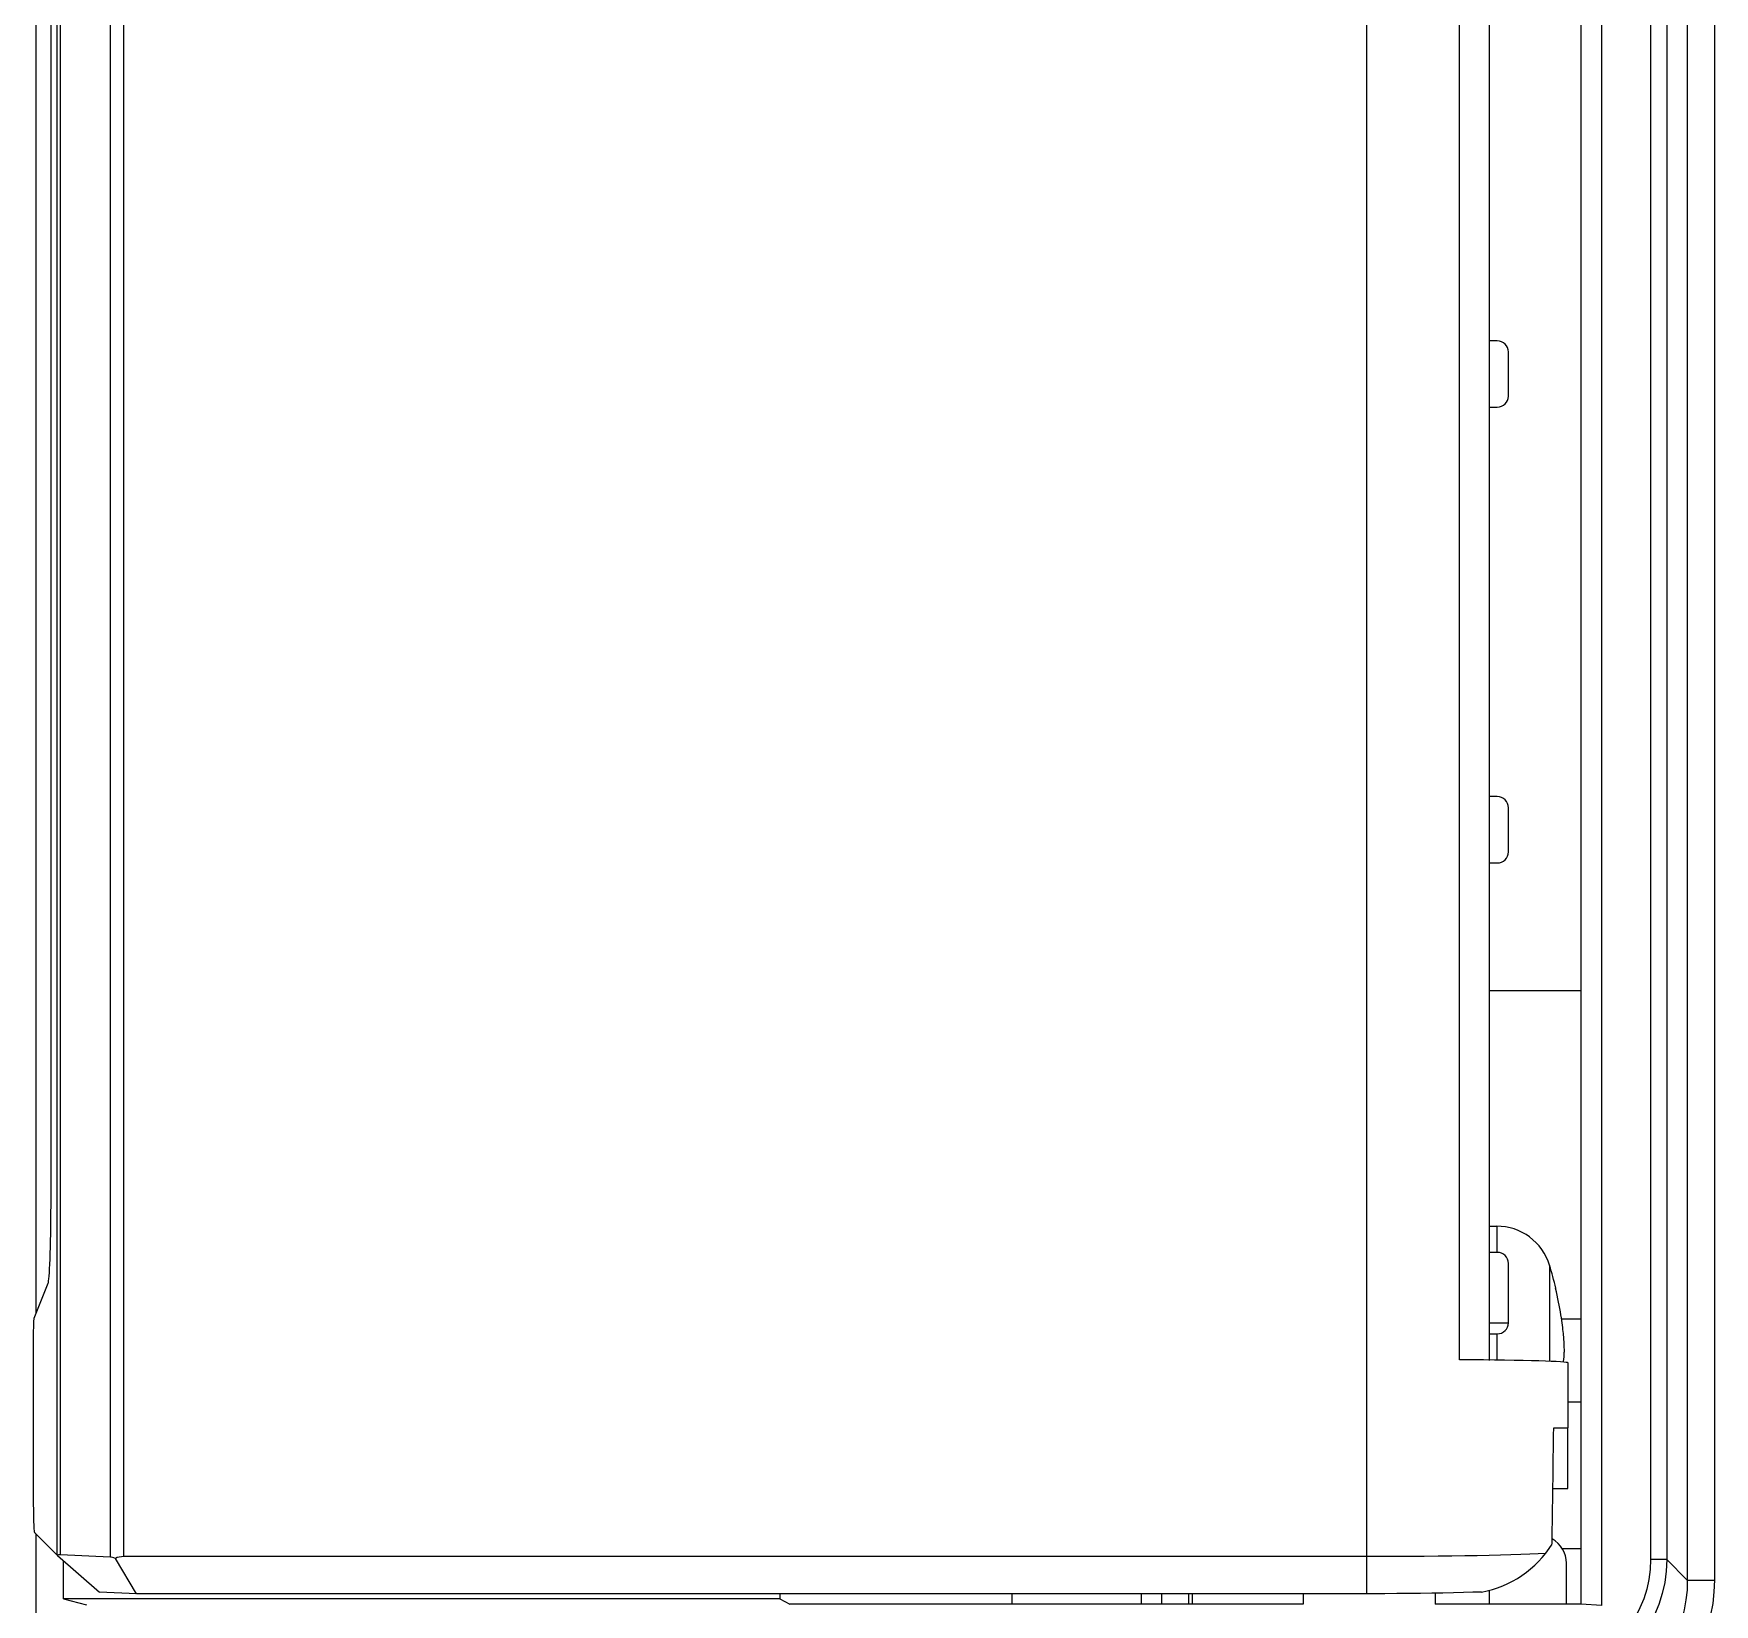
# Model space of a CAD drawing. Header units: millimetres. Extents: x -5560 to -5500, y 1017 to 1179.
# Drawn here: x -5560.03 to -5529.61, y 1031.15 to 1059.58 of the extents above; entities that cross this region are included whole.
import ezdxf

# ---------------------------------------------------------------- set-up
doc = ezdxf.new("R2010")
doc.units = ezdxf.units.MM
doc.header["$LTSCALE"] = 32.67
doc.layers.get('0').update_dxf_attribs({"linetype": 'CONTINUOUS'})
doc.layers.add('02___PRT_ALL_AXES', color=7, linetype='CONTINUOUS')

msp = doc.modelspace()

# ---------------------------------------------------------------- linework, layer by layer
at = {"color": 7, "linetype": 'Continuous'}
for p, q in [((-5532.016, 1031.152), (-5532.016, 1141.902)), ((-5531.648, 1141.929), (-5531.648, 1031.126)), ((-5530.097, 1141.469), (-5530.097, 1031.586)), ((-5529.607, 1141.469), (-5529.607, 1031.586)), ((-5559.608, 1032.036), (-5559.608, 1141.038)), ((-5559.548, 1032.045), (-5559.548, 1141.028)), ((-5558.645, 1141.07), (-5558.645, 1032.003)), ((-5558.405, 1141.064), (-5558.405, 1032.01)), ((-5530.762, 1141.097), (-5530.762, 1031.958)), ((-5530.468, 1141.097), (-5530.468, 1031.958)), ((-5534.22, 1035.574), (-5534.22, 1137.51)), ((-5533.682, 1137.525), (-5533.682, 1035.559)), ((-5559.988, 1036.411), (-5559.988, 1136.214)), ((-5559.716, 1038.626), (-5559.716, 1134.129)), ((-5533.536, 1054.017), (-5533.682, 1054.017)), ((-5533.336, 1053.017), (-5533.336, 1053.817)), ((-5533.682, 1052.817), (-5533.536, 1052.817)), ((-5533.536, 1045.767), (-5533.682, 1045.767)), ((-5533.336, 1044.767), (-5533.336, 1045.567)), ((-5533.682, 1044.567), (-5533.536, 1044.567)), ((-5533.682, 1042.255), (-5532.016, 1042.255)), ((-5533.536, 1037.517), (-5533.682, 1037.517)), ((-5533.336, 1036.242), (-5533.336, 1037.317)), ((-5560.022, 1036.327), (-5559.769, 1036.959)), ((-5532.482, 1036.869), (-5532.478, 1036.871)), ((-5532.467, 1036.804), (-5532.482, 1036.869)), ((-5532.376, 1036.332), (-5532.385, 1036.387)), ((-5532.369, 1036.286), (-5532.376, 1036.332)), ((-5532.376, 1036.314), (-5532.016, 1036.314)), ((-5560.032, 1036.034), (-5560.032, 1036.097)), ((-5560.032, 1033.066), (-5560.032, 1036.034)), ((-5533.682, 1036.242), (-5533.336, 1036.242)), ((-5533.682, 1036.042), (-5533.536, 1036.042)), ((-5532.256, 1034.342), (-5532.256, 1035.518)), ((-5532.256, 1034.814), (-5532.016, 1034.814)), ((-5532.515, 1034.342), (-5532.262, 1034.342)), ((-5560.032, 1032.96), (-5560.032, 1033.066)), ((-5560.031, 1032.857), (-5560.032, 1032.96)), ((-5532.531, 1033.242), (-5532.26, 1033.242)), ((-5560.029, 1032.76), (-5560.031, 1032.857)), ((-5560.027, 1032.671), (-5560.029, 1032.76)), ((-5559.608, 1032.036), (-5560.011, 1032.439)), ((-5559.988, 1030.22), (-5559.988, 1032.417)), ((-5558.645, 1032.003), (-5559.548, 1032.045)), ((-5532.016, 1032.152), (-5532.358, 1032.151)), ((-5559.599, 1032.028), (-5558.837, 1031.369)), ((-5559.493, 1031.244), (-5559.493, 1031.936)), ((-5558.167, 1031.338), (-5558.552, 1031.978)), ((-5535.906, 1032.01), (-5558.405, 1032.01)), ((-5532.286, 1031.151), (-5532.286, 1031.893)), ((-5530.468, 1031.958), (-5530.762, 1031.958)), ((-5530.097, 1031.586), (-5530.468, 1031.958)), ((-5530.097, 1031.586), (-5529.607, 1031.586)), ((-5559.493, 1031.244), (-5559.076, 1031.14)), ((-5546.526, 1031.244), (-5559.493, 1031.244)), ((-5558.167, 1031.338), (-5558.837, 1031.369)), ((-5535.795, 1031.338), (-5558.167, 1031.338)), ((-5546.526, 1031.338), (-5546.526, 1031.244)), ((-5546.526, 1031.244), (-5546.343, 1031.152)), ((-5537.053, 1031.152), (-5546.343, 1031.152)), ((-5542.32, 1031.152), (-5542.32, 1031.338)), ((-5539.986, 1031.338), (-5539.986, 1031.152)), ((-5539.608, 1031.152), (-5539.608, 1031.338)), ((-5539.123, 1031.152), (-5539.123, 1031.338)), ((-5539.053, 1031.152), (-5539.053, 1031.338)), ((-5537.053, 1031.338), (-5537.053, 1031.152)), ((-5535.574, 1031.339), (-5535.795, 1031.338)), ((-5535.354, 1031.34), (-5535.574, 1031.339)), ((-5535.138, 1031.342), (-5535.354, 1031.34)), ((-5534.926, 1031.344), (-5535.138, 1031.342)), ((-5534.721, 1031.347), (-5534.926, 1031.344)), ((-5534.522, 1031.35), (-5534.721, 1031.347)), ((-5532.016, 1031.152), (-5534.658, 1031.152)), ((-5534.331, 1031.354), (-5534.522, 1031.35)), ((-5534.15, 1031.359), (-5534.331, 1031.354)), ((-5533.98, 1031.364), (-5534.15, 1031.359)), ((-5533.82, 1031.369), (-5533.98, 1031.364)), ((-5533.686, 1031.399), (-5533.686, 1031.152)), ((-5531.648, 1031.126), (-5532.016, 1031.152))]:
    msp.add_line(p, q, dxfattribs=at)
for points in [[(-5535.906, 1141.725), (-5535.906, 1141.725), (-5535.906, 1141.719), (-5535.906, 1141.708), (-5535.906, 1031.338)], [(-5559.769, 1036.959), (-5559.765, 1036.975), (-5559.76, 1037.002), (-5559.756, 1037.04), (-5559.751, 1037.089), (-5559.747, 1037.15), (-5559.743, 1037.221), (-5559.739, 1037.304), (-5559.735, 1037.397), (-5559.731, 1037.499), (-5559.728, 1037.609), (-5559.725, 1037.728), (-5559.723, 1037.851), (-5559.721, 1037.977), (-5559.719, 1038.108), (-5559.718, 1038.238), (-5559.717, 1038.367), (-5559.716, 1038.496), (-5559.716, 1038.626)], [(-5532.385, 1036.387), (-5532.394, 1036.443), (-5532.405, 1036.5), (-5532.416, 1036.559), (-5532.427, 1036.619), (-5532.44, 1036.679), (-5532.453, 1036.741), (-5532.467, 1036.804)], [(-5560.032, 1036.097), (-5560.031, 1036.156), (-5560.03, 1036.184), (-5560.029, 1036.21), (-5560.029, 1036.234), (-5560.028, 1036.256), (-5560.027, 1036.275), (-5560.026, 1036.291), (-5560.025, 1036.305), (-5560.024, 1036.315), (-5560.023, 1036.323), (-5560.022, 1036.327)], [(-5532.342, 1035.532), (-5532.341, 1035.535), (-5532.338, 1035.547), (-5532.335, 1035.559), (-5532.333, 1035.572), (-5532.331, 1035.586), (-5532.329, 1035.6), (-5532.328, 1035.616), (-5532.326, 1035.632), (-5532.325, 1035.649), (-5532.324, 1035.667), (-5532.323, 1035.685), (-5532.323, 1035.704), (-5532.322, 1035.725), (-5532.322, 1035.746), (-5532.322, 1035.767), (-5532.323, 1035.789), (-5532.323, 1035.812), (-5532.324, 1035.835), (-5532.325, 1035.858), (-5532.326, 1035.882), (-5532.328, 1035.907), (-5532.33, 1035.933), (-5532.332, 1035.96), (-5532.334, 1035.989), (-5532.337, 1036.019), (-5532.34, 1036.051), (-5532.343, 1036.085), (-5532.347, 1036.121), (-5532.352, 1036.159), (-5532.357, 1036.199), (-5532.363, 1036.241), (-5532.369, 1036.286)], [(-5560.011, 1032.439), (-5560.013, 1032.444), (-5560.015, 1032.452), (-5560.016, 1032.465), (-5560.018, 1032.483), (-5560.02, 1032.504), (-5560.022, 1032.53), (-5560.023, 1032.56), (-5560.025, 1032.594), (-5560.026, 1032.631), (-5560.027, 1032.671)], [(-5532.668, 1032.064), (-5532.799, 1032.058), (-5532.947, 1032.052), (-5533.11, 1032.046), (-5533.289, 1032.04), (-5533.481, 1032.035), (-5533.686, 1032.031), (-5533.902, 1032.026), (-5534.127, 1032.023), (-5534.362, 1032.019), (-5534.607, 1032.017), (-5534.86, 1032.014), (-5535.118, 1032.012), (-5535.379, 1032.011), (-5535.643, 1032.01), (-5535.906, 1032.01)], [(-5530.762, 1031.958), (-5530.771, 1031.774), (-5530.794, 1031.594), (-5530.832, 1031.419), (-5530.886, 1031.247), (-5530.954, 1031.08), (-5531.036, 1030.921), (-5531.132, 1030.77), (-5531.241, 1030.628), (-5531.361, 1030.497), (-5531.492, 1030.377), (-5531.635, 1030.268), (-5531.785, 1030.172), (-5531.944, 1030.09), (-5532.111, 1030.022), (-5532.283, 1029.968), (-5532.458, 1029.93), (-5532.638, 1029.907), (-5532.822, 1029.898)], [(-5530.468, 1031.958), (-5530.478, 1031.749), (-5530.506, 1031.543), (-5530.551, 1031.341), (-5530.613, 1031.145), (-5530.692, 1030.956), (-5530.786, 1030.775), (-5530.896, 1030.603), (-5531.02, 1030.442), (-5531.157, 1030.293), (-5531.306, 1030.156), (-5531.467, 1030.032), (-5531.639, 1029.922), (-5531.82, 1029.828), (-5532.009, 1029.749), (-5532.205, 1029.687), (-5532.407, 1029.642), (-5532.613, 1029.614), (-5532.822, 1029.604)], [(-5530.097, 1031.586), (-5530.102, 1031.405), (-5530.121, 1031.225), (-5530.153, 1031.048), (-5530.198, 1030.876), (-5530.255, 1030.708), (-5530.324, 1030.547), (-5530.405, 1030.391), (-5530.497, 1030.243), (-5530.6, 1030.103), (-5530.713, 1029.971), (-5530.836, 1029.848), (-5530.968, 1029.735), (-5531.108, 1029.633), (-5531.256, 1029.541), (-5531.411, 1029.46), (-5531.574, 1029.39), (-5531.742, 1029.333), (-5531.914, 1029.288), (-5532.09, 1029.257), (-5532.269, 1029.238), (-5532.45, 1029.233)], [(-5529.607, 1031.586), (-5529.615, 1031.372), (-5529.637, 1031.163), (-5529.675, 1030.957), (-5529.728, 1030.754), (-5529.795, 1030.555), (-5529.876, 1030.363), (-5529.971, 1030.179), (-5530.079, 1030.002), (-5530.199, 1029.835), (-5530.331, 1029.677), (-5530.474, 1029.528), (-5530.628, 1029.392), (-5530.791, 1029.267), (-5530.964, 1029.153), (-5531.145, 1029.053), (-5531.332, 1028.966), (-5531.528, 1028.893), (-5531.731, 1028.832)]]:
    msp.add_lwpolyline(points, dxfattribs=at)
for centre, radius, start, end in [((-5533.536, 1053.817), 0.2, 0, 90), ((-5533.536, 1053.017), 0.2, 270, 0), ((-5533.536, 1045.567), 0.2, 0, 90), ((-5533.536, 1044.767), 0.2, 270, 0), ((-5533.536, 1037.317), 0.2, 0, 90), ((-5539.286, 1035.242), 7, 13.4508, 16.9578), ((-5533.536, 1036.242), 0.2, 270, 0), ((-5534.164, 1033.242), 1.905, 280.4084, 328.1984), ((-5532.786, 1031.893), 0.5, 0, 60.9226)]:
    msp.add_arc(centre, radius, start, end, dxfattribs=at)
for centre, major_axis, ratio, start_param, end_param in [((-5535.906, 1035.518), (3.65, 0), 0.017455, 6.283185, 7.373543), ((-5535.906, 1073.001), (0, 104.522), 0.034921, -1.971417, -1.949658), ((-5535.906, 1030.38), (0, 69.646), 0.052408, -1.529689, -1.513876), ((-5559.308, 1031.776), (0.3, -0.26), 0.002654, -3.104385, -2.897832), ((-5559.308, 1031.79), (0.291, -0.239), 0.310199, 2.748117, 3.149929), ((-5558.405, 1031.748), (0.291, -0.239), 0.310199, 2.330158, 2.748117), ((-5558.405, 1031.758), (0.3, 0), 0.840613, 1.570796, 2.080362)]:
    msp.add_ellipse(centre, major_axis=major_axis, ratio=ratio, start_param=start_param, end_param=end_param, dxfattribs=at)
at = {"layer": '02___PRT_ALL_AXES', "color": 7, "linetype": 'Continuous'}
for p, q in [((-5533.682, 1037.992), (-5533.547, 1037.992)), ((-5533.547, 1037.992), (-5533.547, 1037.517)), ((-5532.591, 1037.284), (-5532.591, 1035.545)), ((-5533.547, 1036.042), (-5533.547, 1035.567)), ((-5534.658, 1031.348), (-5534.658, 1031.152))]:
    msp.add_line(p, q, dxfattribs=at)
msp.add_arc((-5533.547, 1036.992), 1, 16.9578, 90, dxfattribs=at)

doc.saveas('drawing.dxf')
